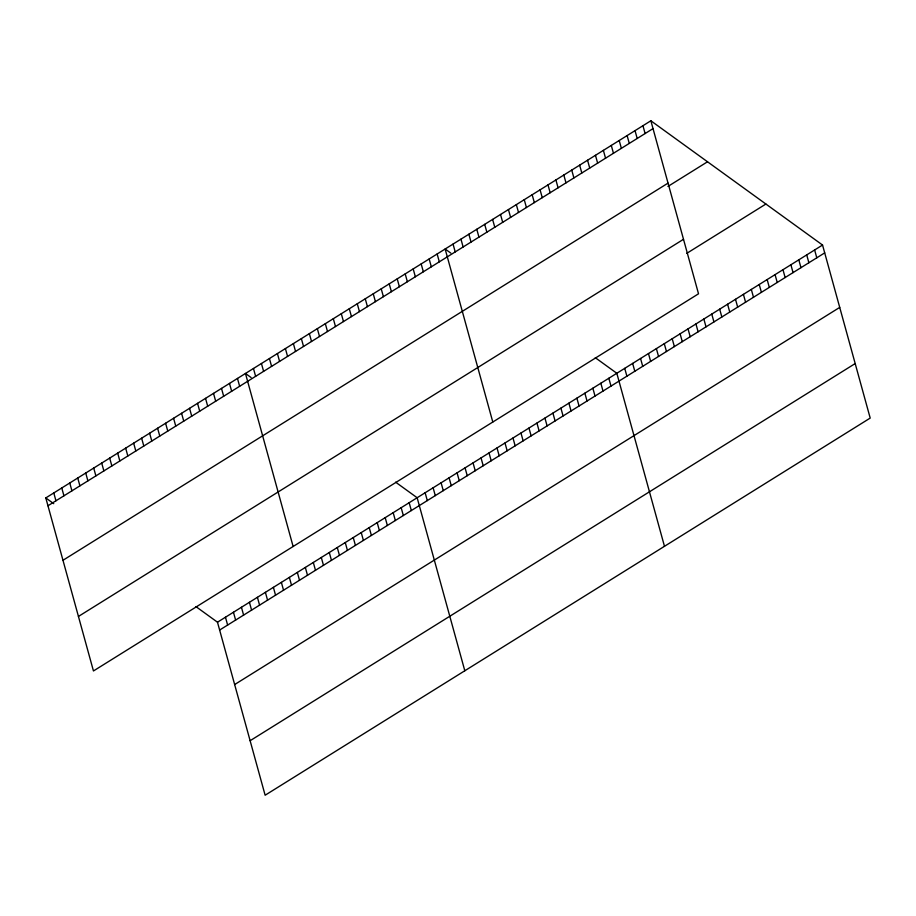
<?xml version="1.0" encoding="UTF-8"?>
<svg xmlns="http://www.w3.org/2000/svg" width="916" height="916" viewBox="0 0 916 916"><rect width="100%" height="100%" fill="white"/><g stroke="black" fill="none" stroke-linecap="round" stroke-linejoin="round"><path stroke-width="1.37" d="M650.864 120.775L698.519 293.796L93.455 670.959L45.8 497.926L650.864 120.775L822.545 245.041L870.2 418.074L265.136 795.225L217.481 622.204L195.955 606.621M47.964 505.769L653.016 128.618M62.975 560.283L668.027 183.12M667.947 186.44L707.518 161.777M78.444 616.445L683.508 239.294M686.76 253.354L765.89 204.039M217.481 622.204L822.545 245.041M219.645 630.036L824.698 252.885M234.656 684.55L839.72 307.398M250.125 740.712L855.189 363.56M450.809 253.102L445.142 249.003L492.797 422.036M595.297 357.698L616.823 373.281L664.478 546.302M251.133 377.564L245.465 373.465L293.131 546.497M395.62 482.16L417.146 497.743L464.813 670.764M45.8 497.926L53.735 503.674M814.633 249.976L816.786 257.82M806.721 254.911L808.874 262.743M798.809 259.846L800.962 267.678M790.886 264.77L793.05 272.613M782.974 269.705L785.138 277.548M775.062 274.64L777.226 282.471M767.15 279.563L769.314 287.406M759.238 284.498L761.402 292.341M751.326 289.433L753.49 297.276M743.414 294.368L745.578 302.2M735.502 299.292L737.666 307.135M727.59 304.226L729.754 312.07M719.678 309.161L721.842 317.005M711.766 314.096L713.93 321.928M703.854 319.02L706.018 326.863M642.94 125.71L645.104 133.541M695.942 323.955L698.107 331.798M635.028 130.633L637.192 138.476M688.03 328.89L690.195 336.733M627.117 135.568L629.281 143.411M680.119 333.825L682.283 341.657M619.205 140.503L621.369 148.346M672.207 338.748L674.371 346.591M611.293 145.438L613.457 153.27M664.295 343.683L666.459 351.526M603.381 150.361L605.545 158.205M656.383 348.618L658.547 356.461M595.469 155.296L597.633 163.14M648.471 353.553L650.635 361.385M587.557 160.231L589.721 168.075M640.559 358.477L642.711 366.32M579.645 165.166L581.809 172.998M632.647 363.412L634.799 371.255M571.733 170.09L573.897 177.933M624.735 368.346L626.888 376.19M563.821 175.025L565.985 182.868M555.909 179.96L558.073 187.803M608.831 378.251L610.995 386.094M547.997 184.895L550.161 192.726M600.85 383.231L603.003 391.075M540.085 189.818L542.249 197.661M592.858 388.212L595.022 396.055M532.173 194.753L534.337 202.596M584.877 393.193L587.03 401.036M524.261 199.688L526.425 207.531M576.885 398.174L579.049 406.006M516.349 204.623L518.513 212.455M568.905 403.143L571.057 410.986M508.437 209.546L510.601 217.39M560.913 408.124L563.077 415.967M500.525 214.481L502.689 222.325M552.932 413.105L555.085 420.948M492.613 219.416L494.777 227.26M544.94 418.085L547.104 425.929M484.701 224.351L486.854 232.183M536.948 423.066L539.112 430.898M476.789 229.275L478.942 237.118M528.967 428.035L531.131 435.879M468.877 234.21L471.03 242.053M520.975 433.016L523.139 440.859M460.966 239.145L463.118 246.976M512.994 437.997L515.147 445.84M453.054 244.08L455.206 251.911M505.002 442.978L507.166 450.821M497.022 447.958L499.174 455.79M437.15 253.984L439.314 261.827M489.03 452.928L491.194 460.771M429.169 258.965L431.322 266.808M481.049 457.908L483.201 465.752M421.177 263.945L423.341 271.777M473.057 462.889L475.221 470.732M413.196 268.915L415.349 276.758M465.076 467.87L467.229 475.713M405.204 273.895L407.368 281.739M457.084 472.851L459.248 480.682M397.223 278.876L399.376 286.719M449.103 477.82L451.256 485.663M389.231 283.857L391.395 291.7M441.111 482.801L443.275 490.644M381.239 288.838L383.403 296.67M433.131 487.781L435.283 495.625M373.259 293.807L375.423 301.65M425.139 492.762L427.303 500.605M365.266 298.788L367.43 306.631M357.286 303.769L359.438 311.612M409.166 502.712L411.33 510.555M349.294 308.749L351.458 316.593M401.174 507.693L403.338 515.536M341.313 313.73L343.466 321.562M393.193 512.674L395.346 520.517M333.321 318.699L335.485 326.543M385.201 517.654L387.365 525.498M325.34 323.68L327.493 331.523M377.22 522.635L379.373 530.467M317.348 328.661L319.512 336.504M369.228 527.605L371.392 535.448M309.368 333.642L311.52 341.485M361.248 532.585L363.4 540.429M301.375 338.622L303.54 346.454M353.255 537.566L355.419 545.409M293.395 343.592L295.547 351.435M345.275 542.547L347.427 550.39M285.403 348.572L287.567 356.416M337.283 547.528L339.447 555.359M277.411 353.553L279.575 361.396M329.302 552.497L331.455 560.34M269.43 358.534L271.594 366.377M321.31 557.478L323.474 565.321M261.438 363.515L263.602 371.346M313.318 562.458L315.482 570.302M253.457 368.484L255.621 376.327M305.337 567.439L307.501 575.282M297.345 572.42L299.509 580.252M237.484 378.445L239.637 386.289M289.364 577.389L291.517 585.232M229.492 383.426L231.656 391.269M281.372 582.37L283.536 590.213M221.512 388.407L223.664 396.239M273.392 587.351L275.544 595.194M213.52 393.376L215.684 401.219M265.4 592.331L267.564 600.175M205.539 398.357L207.692 406.2M257.419 597.312L259.572 605.144M197.547 403.338L199.711 411.181M249.427 602.281L251.591 610.125M189.566 408.318L191.719 416.162M241.446 607.262L243.599 615.105M181.574 413.299L183.738 421.131M233.454 612.243L235.618 620.086M173.593 418.269L175.746 426.112M225.473 617.224L227.626 625.067M165.601 423.249L167.765 431.093M157.609 428.23L159.773 436.073M149.629 433.211L151.793 441.054M141.637 438.192L143.801 446.023M133.656 443.161L135.808 451.004M125.664 448.142L127.828 455.985M117.683 453.122L119.836 460.966M109.691 458.103L111.855 465.946M101.71 463.084L103.863 470.916M93.718 468.053L95.882 475.896M85.738 473.034L87.89 480.877M77.746 478.015L79.91 485.858M69.765 482.995L71.917 490.839M61.773 487.976L63.937 495.808M53.792 492.945L55.945 500.789"/></g></svg>
